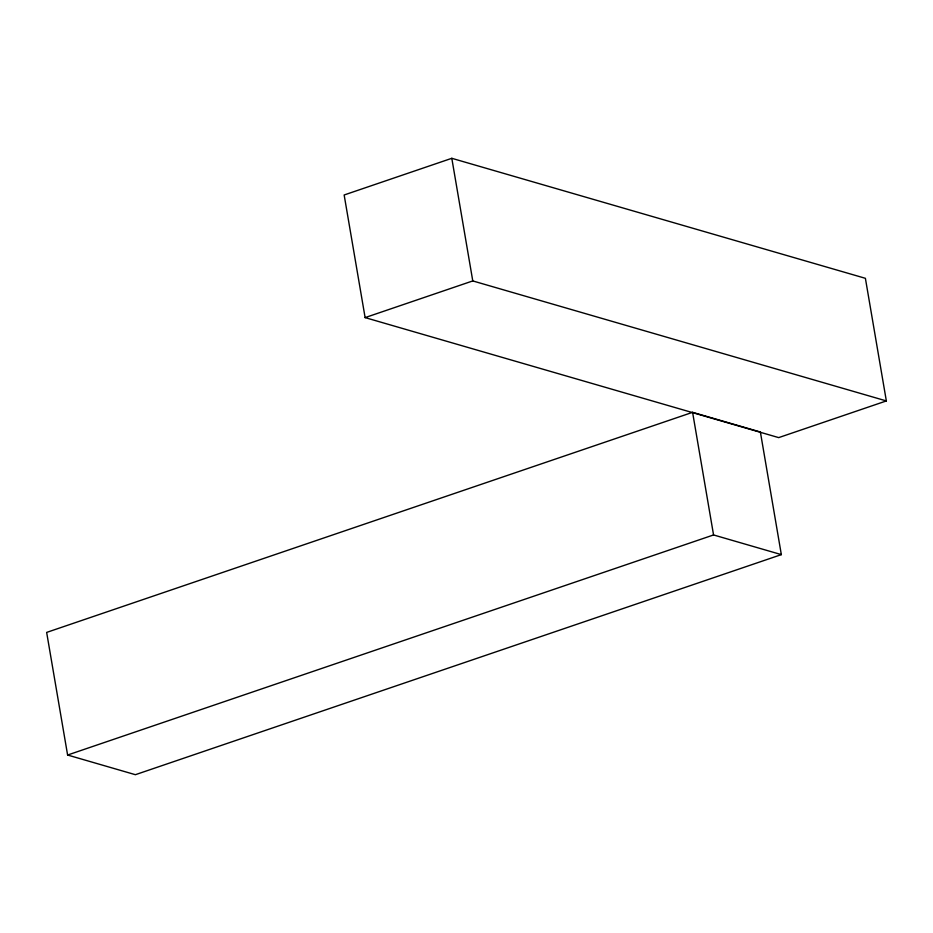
<?xml version="1.0" encoding="UTF-8"?>
<svg xmlns="http://www.w3.org/2000/svg" width="933" height="933" viewBox="0 0 933 933"><rect width="100%" height="100%" fill="white"/><g stroke="black" fill="none" stroke-linecap="round" stroke-linejoin="round"><path stroke-width="1.4" d="M451.805 158.307L344.149 194.985L365.118 317.605L778.693 437.612L886.35 400.933L865.392 278.314L451.805 158.307L472.774 280.926L886.35 400.933M365.118 317.605L472.774 280.926M692.589 412.328L46.65 632.411L67.608 755.03L135.39 774.693L781.341 554.622L760.383 432.002L692.589 412.328L713.558 534.947L781.341 554.622M67.608 755.03L713.558 534.947"/></g></svg>
